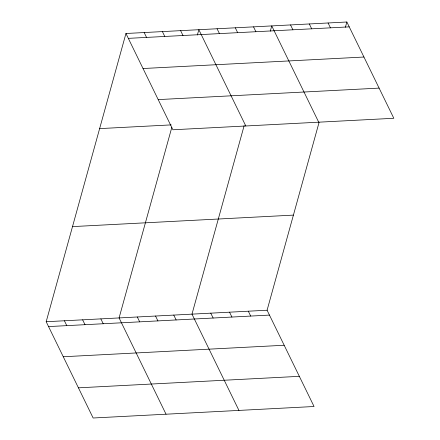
<?xml version="1.0" encoding="UTF-8"?>
<svg xmlns="http://www.w3.org/2000/svg" width="440" height="440" viewBox="0 0 440 440"><rect width="100%" height="100%" fill="white"/><g stroke="black" fill="none" stroke-linecap="round" stroke-linejoin="round"><path stroke-width="0.66" d="M319.088 122.342L267.091 310.228L314.05 406.505L93.142 418L46.184 321.723L125.95 33.495L346.858 22L393.817 118.278L172.909 129.773L125.95 33.495M171.804 127.43L119.086 317.928L166.04 414.205M197.384 34.986L198.847 29.7L245.806 125.978M244.162 125.598L191.983 314.138L238.942 410.416M270.287 31.191L271.75 25.911L318.709 122.188M345.395 27.286L346.858 22M128.321 38.357L349.228 26.862M143.033 68.525L363.946 57.03M158.191 99.605L379.104 88.11M99.627 128.612L171.177 124.889M72.507 226.606L293.414 215.111M46.184 321.723L267.091 310.228M48.56 326.584L269.467 315.095M63.272 356.752L284.18 345.257M78.43 387.833L299.338 376.338M328.081 22.979L330.451 27.841M309.304 23.953L311.674 28.82M290.527 24.931L292.897 29.794M253.523 26.857L255.899 31.719M235.301 27.803L237.672 32.67M217.074 28.754L219.445 33.616M180.626 30.652L182.996 35.514M162.399 31.598L164.769 36.46M144.172 32.544L146.548 37.411M248.314 311.207L250.69 316.069M229.537 312.18L231.913 317.048M210.76 313.159L213.136 318.021M173.762 315.084L176.132 319.946M155.535 316.03L157.905 320.898M137.308 316.982L139.684 321.844M100.859 318.879L103.23 323.741M82.632 319.825L85.008 324.693M64.41 320.777L66.781 325.639"/></g></svg>
